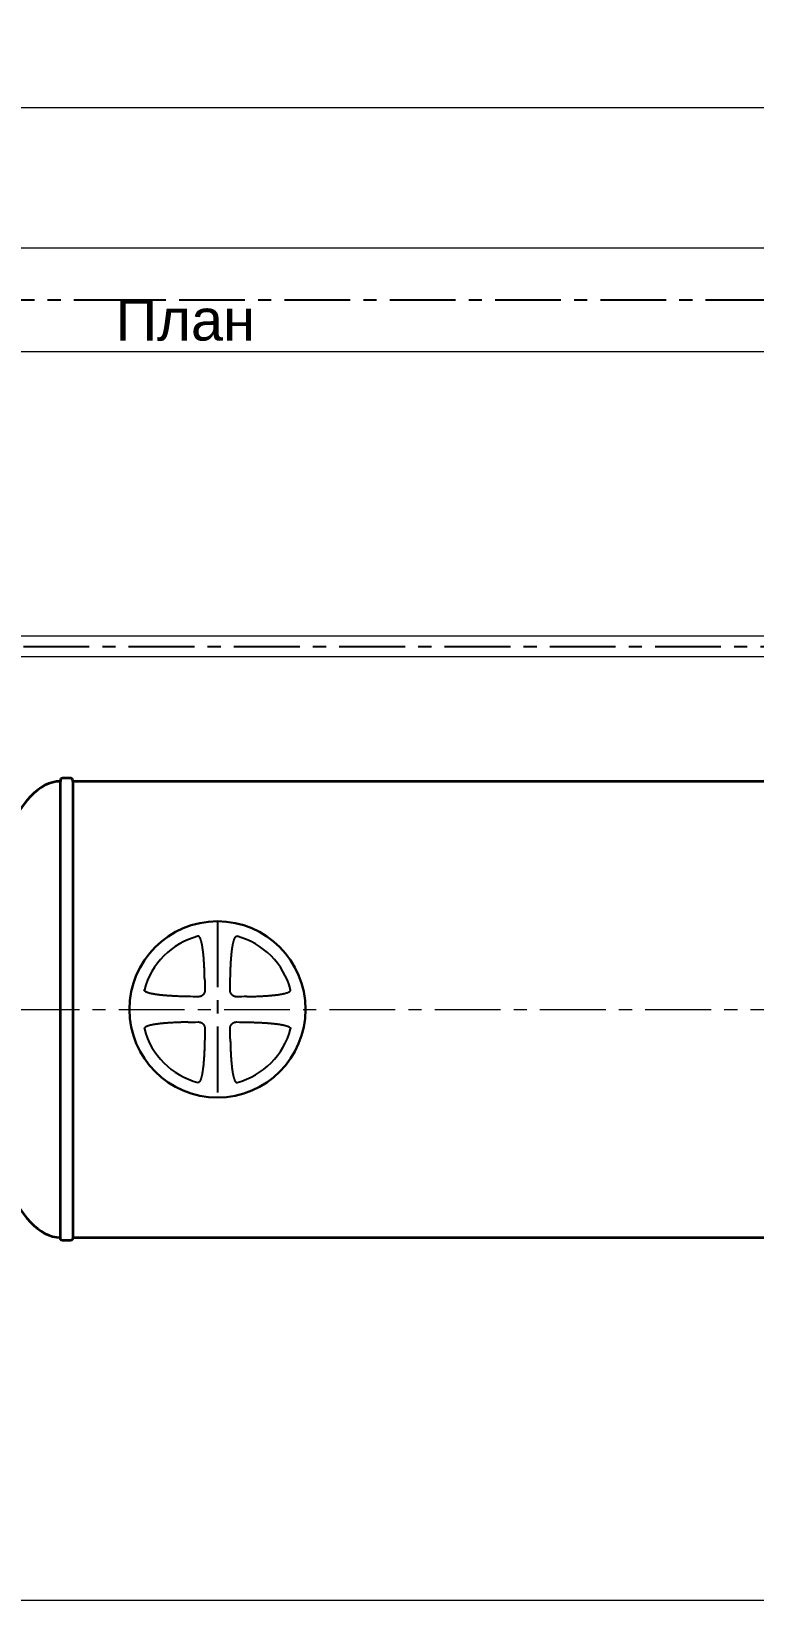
# Model space of a CAD drawing. Header units: millimetres. Extents: x 313506 to 417817, y -39276 to 9875.
# Drawn here: x 374032 to 377514, y -7297 to 340 of the extents above; entities that cross this region are included whole.
import ezdxf

# ---------------------------------------------------------------- set-up
doc = ezdxf.new("R2010")
doc.units = ezdxf.units.MM
doc.linetypes.add('осевая', pattern=[50.8, 31.75, -6.35, 6.35, -6.35])
doc.layers.add('Системный слой', color=7, linetype='Continuous')
doc.styles.add('ARTEM Arial', font='simplex.shx')
doc.dimstyles.new('ARTEM', dxfattribs={"dimtxt": 70, "dimasz": 50, "dimexe": 35, "dimexo": 15, "dimgap": 10, "dimtad": 1, "dimdec": 0, "dimtxsty": 'ARTEM Arial', "dimcen": 2.5, "dimclrd": 7, "dimclre": 7, "dimclrt": 7, "dimadec": 0, "dimazin": 0, "dimtfac": 1, "dimtdec": 0, "dimtmove": 0, "dimatfit": 3, "dimfxl": 1, "dimlwd": 15, "dimlwe": 15, "dimarcsym": 0})

# ---------------------------------------------------------------- blocks, each defined once
blk = doc.blocks.new('_ArchTick')
at = {"color": 0, "linetype": 'ByBlock', "const_width": 0.15}
blk.add_lwpolyline([(-0.5, -0.5), (0.5, 0.5)], dxfattribs=at)
blk = doc.blocks.new('*D362')
at = {"color": 7, "lineweight": 15, "transparency": 16777216}
for p, q in [((373767, 309.8), (373767, -77.5)), ((386267, 324.8), (386267, -77.5)), ((386267, -27.5), (373767, -27.5))]:
    blk.add_line(p, q, dxfattribs=at)
at = {"layer": 'Defpoints', "color": 0, "lineweight": 20, "transparency": 16777216}
for p in [(373767, 324.8), (386267, 339.8), (373767, -27.5)]:
    blk.add_point(p, dxfattribs=at)
at = {"color": 7, "lineweight": 15, "transparency": 16777216, "xscale": 120, "yscale": 120, "zscale": 120, "rotation": 180}
blk.add_blockref('_ArchTick', (373767, -27.5), dxfattribs=at)
at = {"color": 7, "lineweight": 15, "transparency": 16777216, "xscale": 120, "yscale": 120, "zscale": 120}
blk.add_blockref('_ArchTick', (386267, -27.5), dxfattribs=at)
at = {"color": 7, "lineweight": 20, "transparency": 16777216, "insert": (380017, 97.5), "char_height": 150, "attachment_point": 5, "style": 'ARTEM Arial'}
blk.add_mtext('12500', dxfattribs=at)
blk = doc.blocks.new('*D369')
at = {"color": 7, "lineweight": 15, "transparency": 16777216}
for p, q in [((373767, -6893), (373767, -7280.3)), ((386267, -6908), (386267, -7280.3)), ((386267, -7230.3), (373767, -7230.3))]:
    blk.add_line(p, q, dxfattribs=at)
at = {"layer": 'Defpoints', "color": 0, "lineweight": 20, "transparency": 16777216}
for p in [(373767, -6878), (386267, -6893), (373767, -7230.3)]:
    blk.add_point(p, dxfattribs=at)
at = {"color": 7, "lineweight": 15, "transparency": 16777216, "xscale": 120, "yscale": 120, "zscale": 120, "rotation": 180}
blk.add_blockref('_ArchTick', (373767, -7230.3), dxfattribs=at)
at = {"color": 7, "lineweight": 15, "transparency": 16777216, "xscale": 120, "yscale": 120, "zscale": 120}
blk.add_blockref('_ArchTick', (386267, -7230.3), dxfattribs=at)
at = {"color": 7, "lineweight": 20, "transparency": 16777216, "insert": (380017, -7105.3), "char_height": 150, "attachment_point": 5, "style": 'ARTEM Arial'}
blk.add_mtext('12500', dxfattribs=at)

msp = doc.modelspace()

# ---------------------------------------------------------------- linework, layer by layer
at = {"lineweight": 20}
for p, q in [((393020, -705.3), (358893.1, -705.3)), ((393021.1, -1205.3), (358893.1, -1205.3)), ((389090.8, -2576.6), (362308.1, -2576.5)), ((389090.8, -2676.5), (362308.1, -2676.5))]:
    msp.add_line(p, q, dxfattribs=at)
at = {"color": 1, "linetype": 'осевая', "lineweight": 25, "ltscale": 10}
for p, q in [((394873.2, -955.3), (357907.1, -955.3)), ((362308.1, -2626.5), (389090.8, -2626.6)), ((374928.6, -3952.7), (374928.6, -4802.7))]:
    msp.add_line(p, q, dxfattribs=at)
at = {"color": 1, "linetype": 'осевая', "lineweight": 15, "ltscale": 10}
msp.add_line((360736.6, -4377.7), (390929.4, -4377.6), dxfattribs=at)
at = {"lineweight": 35}
for points in [[(374180.6, -3262.7, 0.414214), (374170.6, -3272.7), (374170.6, -3277.7)], [(374230.6, -3277.7), (374230.6, -3272.7, 0.414214), (374220.6, -3262.7), (374180.6, -3262.7)], [(374180.6, -5492.7, -0.414214), (374170.6, -5482.7), (374170.6, -5477.7)], [(374230.6, -5477.7), (374230.6, -5482.7, -0.414214), (374220.6, -5492.7), (374180.6, -5492.7)]]:
    msp.add_lwpolyline(points, format="xyb", dxfattribs=at)
for points in [[(374170.6, -5477.7), (374170.6, -3277.7)], [(385809, -3277.7), (374230.6, -3277.7)], [(374230.6, -3277.7), (374230.6, -5477.7)], [(374230.6, -5477.7), (385809, -5477.7)]]:
    msp.add_lwpolyline(points, dxfattribs=at)
for start_param, end_param in [(0, 1.449845), (1.691716, 3.141593)]:
    msp.add_ellipse((374170.6, -4377.7), major_axis=(0, 1100), ratio=0.365257, start_param=start_param, end_param=end_param, dxfattribs=at)
at = {"layer": 'Системный слой', "color": 7, "lineweight": 30}
msp.add_circle((374928.6, -4377.7), 425, dxfattribs=at)
at = {"layer": 'Системный слой', "color": 7, "lineweight": 25}
for start, end in [(104.99428, 165.00572), (14.99428, 75.00572), (194.99428, 255.00572), (284.99428, 345.00572)]:
    msp.add_arc((374928.6, -4377.7), 365.3, start, end, dxfattribs=at)
at = {"layer": 'Системный слой', "color": 7, "lineweight": 25, "extrusion": (0, 0, -1)}
for centre, major_axis, start_param, end_param in [((374105.5, -4377.7), (0, -2230.9), -1.634239, -1.612784), ((375751.7, -4377.7), (0, 2230.9), -1.528808, -1.507354), ((374928.6, -3554.6), (-2230.9, 0), -1.528808, -1.507354), ((374928.6, -3554.6), (-2230.9, 0), -1.634239, -1.612784), ((374928.6, -5200.8), (2230.9, 0), -1.634239, -1.612784), ((374105.5, -4377.7), (0, -2230.9), -1.528808, -1.507354), ((375751.7, -4377.7), (0, 2230.9), -1.634239, -1.612784), ((374928.6, -5200.8), (2230.9, 0), -1.528808, -1.507354)]:
    msp.add_ellipse(centre, major_axis=major_axis, ratio=0.34202, start_param=start_param, end_param=end_param, dxfattribs=at)
at = {"layer": 'Системный слой', "color": 7, "lineweight": 25}
for points, knots in [([(374867, -4236.2), (374866.9, -4232.4), (374866.7, -4224.8), (374866.4, -4213.2), (374866.1, -4203.3), (374865.8, -4195.2), (374865.6, -4188.9), (374865.3, -4181.8), (374865, -4173.9), (374864.5, -4165.1), (374864.1, -4156.9), (374863.6, -4149.4), (374863.2, -4142.6), (374862.7, -4135.8), (374862.2, -4129), (374861.7, -4122.3), (374861.1, -4115.7), (374860.4, -4109.2), (374859.8, -4102.9), (374859.1, -4096.7), (374858.3, -4090.7), (374857.5, -4084.9), (374856.7, -4079.3), (374855.8, -4073.9), (374855, -4068.8), (374854, -4064.1), (374853.1, -4059.6), (374852.2, -4055.6), (374851.3, -4051.9), (374850.4, -4048.5), (374849.4, -4045.3), (374848.5, -4042.5), (374847.6, -4040), (374846.8, -4037.8), (374846, -4035.9), (374845.2, -4034.3), (374844.5, -4032.9), (374843.9, -4031.8), (374843.3, -4030.7), (374842.7, -4029.8), (374842.2, -4029.1), (374841.7, -4028.5), (374841.3, -4027.9), (374840.9, -4027.5), (374840.5, -4027.2), (374840.2, -4026.9), (374840, -4026.6), (374839.7, -4026.4), (374839.4, -4026.2), (374839.2, -4026), (374838.9, -4025.8), (374838.7, -4025.6), (374838.4, -4025.5), (374838.1, -4025.3), (374837.8, -4025.1), (374837.4, -4025), (374837, -4024.9), (374836.5, -4024.7), (374836, -4024.6), (374835.4, -4024.6), (374834.9, -4024.7), (374834.5, -4024.7), (374834.2, -4024.8), (374834.1, -4024.8)], [0, 0, 0, 0, 3.294372, 6.658592, 10.121593, 11.902894, 13.727108, 15.565806, 18.089199, 20.650882, 23.250738, 25.227925, 27.214477, 29.207845, 31.198516, 33.161939, 35.100749, 36.992852, 38.86301, 40.668913, 42.43271, 44.134312, 45.815956, 47.40632, 48.925529, 50.321905, 51.666806, 52.875385, 53.998684, 55.003566, 55.973887, 56.834853, 57.620252, 58.285215, 58.906539, 59.421027, 59.873097, 60.246259, 60.602155, 60.908041, 61.180307, 61.401463, 61.604048, 61.767517, 61.910185, 62.028901, 62.14479, 62.250718, 62.349589, 62.437156, 62.520317, 62.600986, 62.683377, 62.794474, 62.904935, 63.013803, 63.122506, 63.271682, 63.45784, 63.633238, 63.754366, 63.934896, 64, 64, 64, 64]), ([(374990.2, -4236.2), (374990.3, -4232.4), (374990.5, -4224.8), (374990.8, -4213.2), (374991.1, -4203.3), (374991.4, -4195.1), (374991.6, -4188.9), (374991.9, -4182.5), (374992.2, -4176), (374992.5, -4169.4), (374992.8, -4162.7), (374993.2, -4156), (374993.6, -4149.2), (374994, -4142.3), (374994.5, -4135.5), (374995, -4128.7), (374995.6, -4121.9), (374996.2, -4115.3), (374996.8, -4108.8), (374997.5, -4102.4), (374998.2, -4096.3), (374999, -4090.3), (374999.7, -4084.5), (375000.6, -4078.9), (375001.5, -4073.5), (375002.3, -4068.4), (375003.3, -4063.7), (375004.2, -4059.3), (375005.1, -4055.2), (375006, -4051.5), (375007, -4048.1), (375007.9, -4045), (375008.8, -4042.2), (375009.7, -4039.8), (375010.5, -4037.6), (375011.3, -4035.8), (375012.1, -4034.2), (375012.7, -4032.8), (375013.4, -4031.7), (375014, -4030.7), (375014.5, -4029.8), (375015.1, -4029.1), (375015.5, -4028.5), (375016, -4027.9), (375016.3, -4027.5), (375016.7, -4027.2), (375017, -4026.9), (375017.3, -4026.6), (375017.5, -4026.4), (375017.8, -4026.2), (375018.1, -4026), (375018.3, -4025.8), (375018.5, -4025.6), (375018.8, -4025.5), (375019.1, -4025.3), (375019.4, -4025.1), (375019.8, -4025), (375020.2, -4024.9), (375020.7, -4024.7), (375021.2, -4024.6), (375021.8, -4024.6), (375022.3, -4024.7), (375022.8, -4024.7), (375023, -4024.8), (375023.1, -4024.8)], [0, 0, 0, 0, 3.346522, 6.766848, 10.291529, 12.10647, 13.966728, 15.842272, 17.760329, 19.705723, 21.690551, 23.687495, 25.705597, 27.732688, 29.765616, 31.795276, 33.795524, 35.769581, 37.694349, 39.596139, 41.431301, 43.222957, 44.950628, 46.657893, 48.27186, 49.813093, 51.228677, 52.591625, 53.814671, 54.950111, 55.963708, 56.941681, 57.807329, 58.595452, 59.260387, 59.880783, 60.393124, 60.842571, 61.213062, 61.566815, 61.871519, 62.143339, 62.364996, 62.568381, 62.733225, 62.877534, 62.998106, 63.115804, 63.223386, 63.323799, 63.412733, 63.497193, 63.579124, 63.662803, 63.775637, 63.887825, 63.998395, 64.108796, 64.260302, 64.449369, 64.627508, 64.750528, 64.933879, 65, 65, 65, 65]), ([(374787.2, -4316), (374783.6, -4316), (374776.3, -4315.8), (374767.2, -4315.6), (374758.6, -4315.3), (374749.3, -4315), (374737.3, -4314.6), (374724.6, -4314), (374713.4, -4313.4), (374704.5, -4312.9), (374697, -4312.5), (374690, -4312), (374683.3, -4311.5), (374676.6, -4311), (374670, -4310.4), (374663.4, -4309.8), (374657, -4309.2), (374650.8, -4308.5), (374644.7, -4307.8), (374638.8, -4307), (374633, -4306.2), (374627.5, -4305.3), (374622.3, -4304.4), (374617.3, -4303.5), (374612.8, -4302.6), (374608.5, -4301.7), (374604.6, -4300.8), (374601, -4299.9), (374597.8, -4298.9), (374594.7, -4298), (374592.1, -4297.1), (374589.7, -4296.2), (374587.7, -4295.4), (374586, -4294.6), (374584.5, -4293.9), (374583.2, -4293.2), (374582.1, -4292.6), (374581.1, -4292), (374580.3, -4291.4), (374579.7, -4290.9), (374579.1, -4290.5), (374578.6, -4290.1), (374578.3, -4289.7), (374577.9, -4289.4), (374577.7, -4289.1), (374577.4, -4288.8), (374577.2, -4288.6), (374577, -4288.3), (374576.8, -4288), (374576.6, -4287.8), (374576.5, -4287.5), (374576.3, -4287.2), (374576.1, -4286.8), (374576, -4286.5), (374575.8, -4286.1), (374575.7, -4285.6), (374575.6, -4285), (374575.6, -4284.5), (374575.6, -4283.9), (374575.7, -4283.5), (374575.7, -4283.2), (374575.8, -4283.2)], [0, 0, 0, 0, 3.02765, 6.130095, 7.711356, 10.295721, 13.929306, 17.852185, 21.075848, 23.356556, 25.454567, 27.369743, 29.28457, 31.181263, 33.060102, 34.903414, 36.729231, 38.501691, 40.238572, 41.921872, 43.587415, 45.168284, 46.682445, 48.08064, 49.429669, 50.648002, 51.78422, 52.805921, 53.793743, 54.673452, 55.478237, 56.163293, 56.80467, 57.338103, 57.808296, 58.197357, 58.567882, 58.885925, 59.167818, 59.395948, 59.604956, 59.772794, 59.91893, 60.040332, 60.158922, 60.267663, 60.369344, 60.459616, 60.545402, 60.628157, 60.712316, 60.824376, 60.935003, 61.043224, 61.149462, 61.294441, 61.474783, 61.6447, 61.762042, 61.936931, 62, 62, 62, 62]), ([(374867.9, -4284), (374867.9, -4284.6), (374867.9, -4285.8), (374867.8, -4287.5), (374867.6, -4289.3), (374867.3, -4291), (374866.9, -4292.8), (374866.5, -4294.5), (374865.9, -4296.2), (374865.3, -4297.8), (374864.6, -4299.4), (374863.8, -4300.9), (374862.9, -4302.4), (374862, -4303.7), (374861, -4305.1), (374860, -4306.3), (374859, -4307.4), (374857.9, -4308.4), (374856.9, -4309.4), (374855.7, -4310.3), (374854.5, -4311.2), (374853.3, -4312), (374852.2, -4312.6), (374850.9, -4313.3), (374849.4, -4314.1), (374847.6, -4314.8), (374845.8, -4315.4), (374844.3, -4315.8), (374842.7, -4316.2), (374840.9, -4316.5), (374838.8, -4316.8), (374836.8, -4316.9), (374835.6, -4316.9), (374835, -4316.9)], [0, 0, 0, 0, 1.160827, 2.293622, 3.43563, 4.588756, 5.746246, 6.905348, 8.060469, 9.206891, 10.341224, 11.457239, 12.554235, 13.633163, 14.697615, 15.730559, 16.730575, 17.684561, 18.604883, 19.490061, 20.578623, 21.459916, 22.381037, 23.113319, 24.320591, 25.627437, 26.832376, 28.012841, 28.720001, 30.061886, 31.592299, 32.799071, 34, 34, 34, 34]), ([(375022.3, -4316.9), (375021.7, -4316.9), (375020.5, -4316.9), (375018.7, -4316.8), (375017, -4316.6), (375015.2, -4316.3), (375013.5, -4316), (375011.8, -4315.5), (375010.1, -4315), (375008.5, -4314.3), (375006.9, -4313.6), (375005.4, -4312.8), (375003.9, -4312), (375002.5, -4311), (375001.2, -4310.1), (375000, -4309.1), (374998.9, -4308), (374997.8, -4307), (374996.9, -4305.9), (374996, -4304.8), (374995.1, -4303.6), (374994.3, -4302.3), (374993.6, -4301.2), (374992.9, -4299.9), (374992.2, -4298.4), (374991.5, -4296.7), (374990.9, -4294.9), (374990.5, -4293.4), (374990.1, -4291.7), (374989.7, -4289.9), (374989.5, -4287.9), (374989.4, -4285.9), (374989.4, -4284.6), (374989.4, -4284)], [0, 0, 0, 0, 1.160827, 2.293622, 3.43563, 4.588756, 5.746246, 6.905348, 8.060469, 9.206891, 10.341224, 11.457239, 12.554235, 13.633163, 14.697615, 15.730559, 16.730575, 17.684561, 18.604883, 19.490061, 20.578623, 21.459916, 22.381037, 23.113319, 24.320591, 25.627437, 26.832376, 28.012841, 28.720001, 30.061886, 31.592299, 32.799071, 34, 34, 34, 34]), ([(375070.1, -4316), (375073.7, -4316), (375081.2, -4315.8), (375090.5, -4315.5), (375099.3, -4315.3), (375108.7, -4315), (375120.9, -4314.5), (375133.9, -4313.9), (375145.2, -4313.4), (375154.3, -4312.9), (375161.8, -4312.4), (375168.9, -4311.9), (375175.6, -4311.4), (375182.4, -4310.8), (375189, -4310.3), (375195.5, -4309.6), (375201.9, -4309), (375208.1, -4308.3), (375214.2, -4307.5), (375220.1, -4306.8), (375225.8, -4305.9), (375231.3, -4305.1), (375236.4, -4304.2), (375241.3, -4303.3), (375245.8, -4302.3), (375250, -4301.4), (375253.8, -4300.5), (375257.3, -4299.5), (375260.5, -4298.6), (375263.4, -4297.7), (375266, -4296.8), (375268.2, -4295.9), (375270.2, -4295.1), (375271.8, -4294.3), (375273.2, -4293.6), (375274.4, -4293), (375275.5, -4292.4), (375276.4, -4291.8), (375277.2, -4291.2), (375277.8, -4290.8), (375278.3, -4290.3), (375278.8, -4289.9), (375279.1, -4289.6), (375279.4, -4289.3), (375279.7, -4289), (375279.9, -4288.7), (375280.1, -4288.5), (375280.3, -4288.2), (375280.5, -4288), (375280.6, -4287.8), (375280.8, -4287.5), (375281, -4287.2), (375281.1, -4286.8), (375281.3, -4286.5), (375281.4, -4286.1), (375281.5, -4285.6), (375281.6, -4285), (375281.7, -4284.5), (375281.6, -4283.9), (375281.5, -4283.5), (375281.5, -4283.2), (375281.5, -4283.2)], [0, 0, 0, 0, 3.098261, 6.270257, 7.885874, 10.522158, 14.222088, 18.211189, 21.48322, 23.791405, 25.91056, 27.83924, 29.766287, 31.670808, 33.554374, 35.397495, 37.221269, 38.987539, 40.715871, 42.387727, 44.041242, 45.608249, 47.107289, 48.488328, 49.8195, 51.017864, 52.132795, 53.131323, 54.095468, 54.950922, 55.731334, 56.392139, 57.009565, 57.520478, 57.969136, 58.338887, 58.691133, 58.993238, 59.261551, 59.478662, 59.677208, 59.836711, 59.975492, 60.090496, 60.202763, 60.305383, 60.401166, 60.485997, 60.56656, 60.644707, 60.724522, 60.832147, 60.939155, 61.044621, 61.149928, 61.294442, 61.474783, 61.6447, 61.762042, 61.936931, 62, 62, 62, 62]), ([(374787.2, -4439.3), (374783.6, -4439.4), (374776.3, -4439.5), (374767.2, -4439.8), (374758.6, -4440), (374749.3, -4440.3), (374737.3, -4440.8), (374724.6, -4441.3), (374713.4, -4441.9), (374704.5, -4442.4), (374697, -4442.8), (374690, -4443.3), (374683.3, -4443.8), (374676.6, -4444.3), (374670, -4444.9), (374663.4, -4445.5), (374657, -4446.1), (374650.8, -4446.8), (374644.7, -4447.6), (374638.8, -4448.3), (374633, -4449.1), (374627.5, -4450), (374622.3, -4450.9), (374617.3, -4451.8), (374612.8, -4452.7), (374608.5, -4453.6), (374604.6, -4454.5), (374601, -4455.5), (374597.8, -4456.4), (374594.7, -4457.3), (374592.1, -4458.2), (374589.7, -4459.1), (374587.7, -4459.9), (374586, -4460.7), (374584.5, -4461.4), (374583.2, -4462.1), (374582.1, -4462.7), (374581.1, -4463.3), (374580.3, -4463.9), (374579.7, -4464.4), (374579.1, -4464.8), (374578.6, -4465.2), (374578.3, -4465.6), (374577.9, -4465.9), (374577.7, -4466.2), (374577.4, -4466.5), (374577.2, -4466.8), (374577, -4467), (374576.8, -4467.3), (374576.6, -4467.5), (374576.5, -4467.8), (374576.3, -4468.1), (374576.1, -4468.5), (374576, -4468.8), (374575.8, -4469.2), (374575.7, -4469.7), (374575.6, -4470.3), (374575.6, -4470.8), (374575.6, -4471.4), (374575.7, -4471.8), (374575.7, -4472.1), (374575.8, -4472.2)], [0, 0, 0, 0, 3.02765, 6.130095, 7.711356, 10.295721, 13.929306, 17.852185, 21.075848, 23.356556, 25.454567, 27.369743, 29.28457, 31.181263, 33.060102, 34.903414, 36.729231, 38.501691, 40.238572, 41.921872, 43.587415, 45.168284, 46.682445, 48.08064, 49.429669, 50.648002, 51.78422, 52.805921, 53.793743, 54.673452, 55.478237, 56.163293, 56.80467, 57.338103, 57.808296, 58.197357, 58.567882, 58.885925, 59.167818, 59.395948, 59.604956, 59.772794, 59.91893, 60.040332, 60.158922, 60.267663, 60.369344, 60.459616, 60.545402, 60.628157, 60.712316, 60.824376, 60.935003, 61.043224, 61.149462, 61.294441, 61.474783, 61.6447, 61.762042, 61.936931, 62, 62, 62, 62]), ([(374835, -4438.4), (374835.6, -4438.4), (374836.7, -4438.4), (374838.5, -4438.5), (374840.2, -4438.7), (374842, -4439), (374843.7, -4439.4), (374845.4, -4439.8), (374847.1, -4440.4), (374848.8, -4441), (374850.3, -4441.7), (374851.9, -4442.5), (374853.3, -4443.4), (374854.7, -4444.3), (374856, -4445.2), (374857.2, -4446.3), (374858.3, -4447.3), (374859.4, -4448.4), (374860.4, -4449.6), (374861.4, -4450.8), (374862.4, -4452.1), (374863.3, -4453.6), (374864.2, -4455.1), (374864.8, -4456.5), (374865.5, -4458), (374866, -4459.4), (374866.5, -4461.1), (374866.9, -4462.5), (374867.2, -4464), (374867.5, -4465.5), (374867.7, -4467.3), (374867.9, -4469.3), (374867.9, -4470.6), (374867.9, -4471.3)], [0, 0, 0, 0, 1.160825, 2.293619, 3.435628, 4.588757, 5.746252, 6.905358, 8.060478, 9.206889, 10.341203, 11.457205, 12.554205, 13.633169, 14.695741, 15.717068, 16.69175, 17.601108, 18.876909, 19.676175, 20.71619, 22.027068, 23.211446, 23.982012, 25.113816, 26.386625, 26.915982, 28.452958, 29.235773, 30.022226, 31.353686, 32.71083, 34, 34, 34, 34]), ([(374989.4, -4471.3), (374989.4, -4470.7), (374989.4, -4469.5), (374989.5, -4467.8), (374989.7, -4466), (374989.9, -4464.3), (374990.3, -4462.6), (374990.8, -4460.8), (374991.3, -4459.2), (374991.9, -4457.5), (374992.7, -4455.9), (374993.5, -4454.4), (374994.3, -4453), (374995.2, -4451.6), (374996.2, -4450.3), (374997.2, -4449), (374998.3, -4447.9), (374999.3, -4446.9), (375000.4, -4446), (375001.5, -4445), (375002.7, -4444.2), (375003.9, -4443.3), (375005.1, -4442.7), (375006.3, -4442), (375007.8, -4441.3), (375009.6, -4440.5), (375011.4, -4439.9), (375012.9, -4439.5), (375014.5, -4439.1), (375016.3, -4438.8), (375018.4, -4438.5), (375020.4, -4438.4), (375021.6, -4438.4), (375022.3, -4438.4)], [0, 0, 0, 0, 1.160827, 2.293622, 3.43563, 4.588756, 5.746246, 6.905348, 8.060469, 9.206891, 10.341224, 11.457239, 12.554235, 13.633163, 14.697615, 15.730559, 16.730575, 17.684561, 18.604883, 19.490061, 20.578623, 21.459916, 22.381037, 23.113319, 24.320591, 25.627437, 26.832376, 28.012841, 28.720001, 30.061886, 31.592299, 32.799071, 34, 34, 34, 34]), ([(375070.1, -4439.3), (375073.7, -4439.4), (375081.2, -4439.5), (375090.5, -4439.8), (375099.3, -4440), (375108.7, -4440.3), (375120.9, -4440.8), (375133.9, -4441.4), (375145.2, -4441.9), (375154.3, -4442.5), (375161.8, -4442.9), (375168.9, -4443.4), (375175.6, -4443.9), (375182.4, -4444.5), (375189, -4445.1), (375195.5, -4445.7), (375201.9, -4446.3), (375208.1, -4447), (375214.2, -4447.8), (375220.1, -4448.6), (375225.8, -4449.4), (375231.3, -4450.2), (375236.4, -4451.1), (375241.3, -4452.1), (375245.8, -4453), (375250, -4453.9), (375253.8, -4454.8), (375257.3, -4455.8), (375260.5, -4456.7), (375263.4, -4457.6), (375266, -4458.5), (375268.2, -4459.4), (375270.2, -4460.2), (375271.8, -4461), (375273.2, -4461.7), (375274.4, -4462.3), (375275.5, -4463), (375276.4, -4463.5), (375277.2, -4464.1), (375277.8, -4464.6), (375278.3, -4465), (375278.8, -4465.4), (375279.1, -4465.7), (375279.4, -4466), (375279.7, -4466.3), (375279.9, -4466.6), (375280.1, -4466.9), (375280.3, -4467.1), (375280.5, -4467.3), (375280.6, -4467.6), (375280.8, -4467.8), (375281, -4468.1), (375281.1, -4468.5), (375281.3, -4468.8), (375281.4, -4469.2), (375281.5, -4469.7), (375281.6, -4470.3), (375281.7, -4470.8), (375281.6, -4471.4), (375281.5, -4471.8), (375281.5, -4472.1), (375281.5, -4472.2)], [0, 0, 0, 0, 3.098261, 6.270257, 7.885874, 10.522158, 14.222088, 18.211189, 21.48322, 23.791405, 25.91056, 27.83924, 29.766287, 31.670808, 33.554374, 35.397495, 37.221271, 38.987539, 40.715869, 42.387727, 44.041242, 45.608249, 47.107289, 48.488328, 49.8195, 51.017864, 52.132795, 53.131323, 54.095468, 54.950922, 55.731334, 56.392139, 57.009565, 57.520478, 57.969136, 58.338887, 58.691133, 58.993238, 59.261551, 59.478662, 59.677208, 59.836711, 59.975492, 60.090496, 60.202763, 60.305383, 60.401166, 60.485997, 60.56656, 60.644707, 60.724522, 60.832147, 60.939155, 61.044621, 61.149928, 61.294442, 61.474783, 61.6447, 61.762042, 61.936931, 62, 62, 62, 62]), ([(374867, -4519.1), (374866.9, -4522.9), (374866.7, -4530.7), (374866.5, -4540.4), (374866.2, -4548.6), (374866, -4555.4), (374865.7, -4564), (374865.3, -4574.2), (374864.8, -4585.7), (374864.2, -4596.2), (374863.7, -4605.3), (374863.2, -4612.8), (374862.7, -4619.9), (374862.2, -4626.6), (374861.6, -4633.3), (374861.1, -4639.9), (374860.4, -4646.3), (374859.8, -4652.6), (374859.1, -4658.7), (374858.3, -4664.7), (374857.5, -4670.4), (374856.7, -4676), (374855.8, -4681.4), (374855, -4686.4), (374854.1, -4691.1), (374853.2, -4695.5), (374852.2, -4699.6), (374851.3, -4703.3), (374850.4, -4706.7), (374849.5, -4709.8), (374848.6, -4712.7), (374847.7, -4715.2), (374846.8, -4717.4), (374846, -4719.3), (374845.3, -4720.9), (374844.6, -4722.3), (374843.9, -4723.5), (374843.3, -4724.5), (374842.7, -4725.5), (374842.2, -4726.2), (374841.7, -4726.8), (374841.3, -4727.4), (374840.9, -4727.8), (374840.5, -4728.2), (374840.2, -4728.5), (374840, -4728.7), (374839.7, -4729), (374839.4, -4729.2), (374839.2, -4729.4), (374838.9, -4729.5), (374838.7, -4729.7), (374838.4, -4729.8), (374838.1, -4730), (374837.8, -4730.2), (374837.4, -4730.3), (374837, -4730.5), (374836.5, -4730.6), (374836, -4730.7), (374835.4, -4730.7), (374834.9, -4730.7), (374834.5, -4730.6), (374834.2, -4730.5), (374834.1, -4730.5)], [0, 0, 0, 0, 3.289426, 6.641073, 8.341944, 10.288254, 12.467464, 15.73036, 19.040043, 22.396272, 24.748618, 26.9013, 28.85179, 30.799553, 32.720392, 34.61697, 36.467565, 38.296603, 40.062486, 41.787015, 43.450467, 45.094385, 46.649301, 48.134932, 49.501134, 50.817333, 52.001692, 53.103719, 54.091658, 55.04643, 55.895777, 56.672128, 57.331893, 57.949266, 58.462051, 58.913492, 59.286861, 59.642661, 59.947993, 60.219335, 60.439132, 60.640228, 60.80198, 60.942837, 61.059698, 61.173776, 61.278051, 61.375378, 61.461577, 61.543439, 61.622848, 61.70395, 61.81331, 61.922045, 62.029212, 62.136217, 62.283062, 62.466311, 62.638969, 62.758204, 62.935914, 63, 63, 63, 63]), ([(374990.2, -4519.1), (374990.3, -4522.9), (374990.5, -4530.4), (374990.7, -4540), (374991, -4548), (374991.2, -4554.7), (374991.5, -4563.2), (374991.9, -4573.3), (374992.4, -4584.8), (374993, -4595.3), (374993.5, -4604.4), (374994, -4611.9), (374994.4, -4618.9), (374995, -4625.7), (374995.5, -4632.4), (374996.1, -4639), (374996.7, -4645.5), (374997.4, -4651.8), (374998.1, -4658), (374998.8, -4664), (374999.6, -4669.9), (375000.4, -4675.5), (375001.3, -4680.9), (375002.2, -4686), (375003.1, -4690.8), (375004, -4695.3), (375004.9, -4699.4), (375005.9, -4703.1), (375006.8, -4706.6), (375007.7, -4709.7), (375008.6, -4712.6), (375009.5, -4715.1), (375010.4, -4717.4), (375011.2, -4719.3), (375012, -4720.9), (375012.7, -4722.3), (375013.3, -4723.5), (375013.9, -4724.5), (375014.5, -4725.5), (375015, -4726.2), (375015.5, -4726.8), (375016, -4727.4), (375016.3, -4727.8), (375016.7, -4728.2), (375017, -4728.5), (375017.3, -4728.7), (375017.5, -4729), (375017.8, -4729.2), (375018.1, -4729.4), (375018.3, -4729.5), (375018.5, -4729.7), (375018.8, -4729.8), (375019.1, -4730), (375019.4, -4730.2), (375019.8, -4730.3), (375020.2, -4730.5), (375020.7, -4730.6), (375021.2, -4730.7), (375021.8, -4730.7), (375022.3, -4730.7), (375022.8, -4730.6), (375023, -4730.5), (375023.1, -4730.5)], [0, 0, 0, 0, 3.218923, 6.506826, 8.178508, 10.098303, 12.252324, 15.489576, 18.77979, 22.122744, 24.473336, 26.627827, 28.584132, 30.538174, 32.467068, 34.373014, 36.235157, 38.076608, 39.857077, 41.597492, 43.27857, 44.940532, 46.513958, 48.018144, 49.402538, 50.736545, 51.936949, 53.053667, 54.053979, 55.020167, 55.878253, 56.661609, 57.325775, 57.946675, 58.461223, 58.913538, 59.286894, 59.642684, 59.948009, 60.219346, 60.43914, 60.640233, 60.801982, 60.942838, 61.059698, 61.173776, 61.278051, 61.375378, 61.461577, 61.543439, 61.622847, 61.70395, 61.81331, 61.922045, 62.029212, 62.136217, 62.283062, 62.466311, 62.638969, 62.758204, 62.935914, 63, 63, 63, 63])]:
    msp.add_open_spline(points, degree=3, knots=knots, dxfattribs=at)

# ---------------------------------------------------------------- texts
at = {"color": 7, "lineweight": 25, "insert": (375110.1, -950.6), "char_height": 200, "attachment_point": 3}
msp.add_mtext('{\\fArial|b0|i0|c204|p34;План}', dxfattribs=at)

# ---------------------------------------------------------------- dimensions: what is measured, and where the dimension line sits
at = {"lineweight": 20}
for base, p1, p2, picture, middle in [((373767, -27.5), (386267, 339.8), (373767, 324.8), '*D362', (380017, 97.5)), ((373767, -7230.3), (386267, -6893), (373767, -6878), '*D369', (380017, -7105.3))]:
    dim = msp.add_linear_dim(base=base, p1=p1, p2=p2, angle=180, dimstyle='ARTEM', override={"dimtxt": 150, "dimasz": 120, "dimexe": 50, "dimgap": 50, "dimblk1": 'ArchTick', "dimblk2": 'ArchTick', "dimsah": 1}, dxfattribs=at)
    dim.commit()
    dim.dimension.update_dxf_attribs({"geometry": picture, "text_midpoint": middle})

doc.saveas('drawing.dxf')
